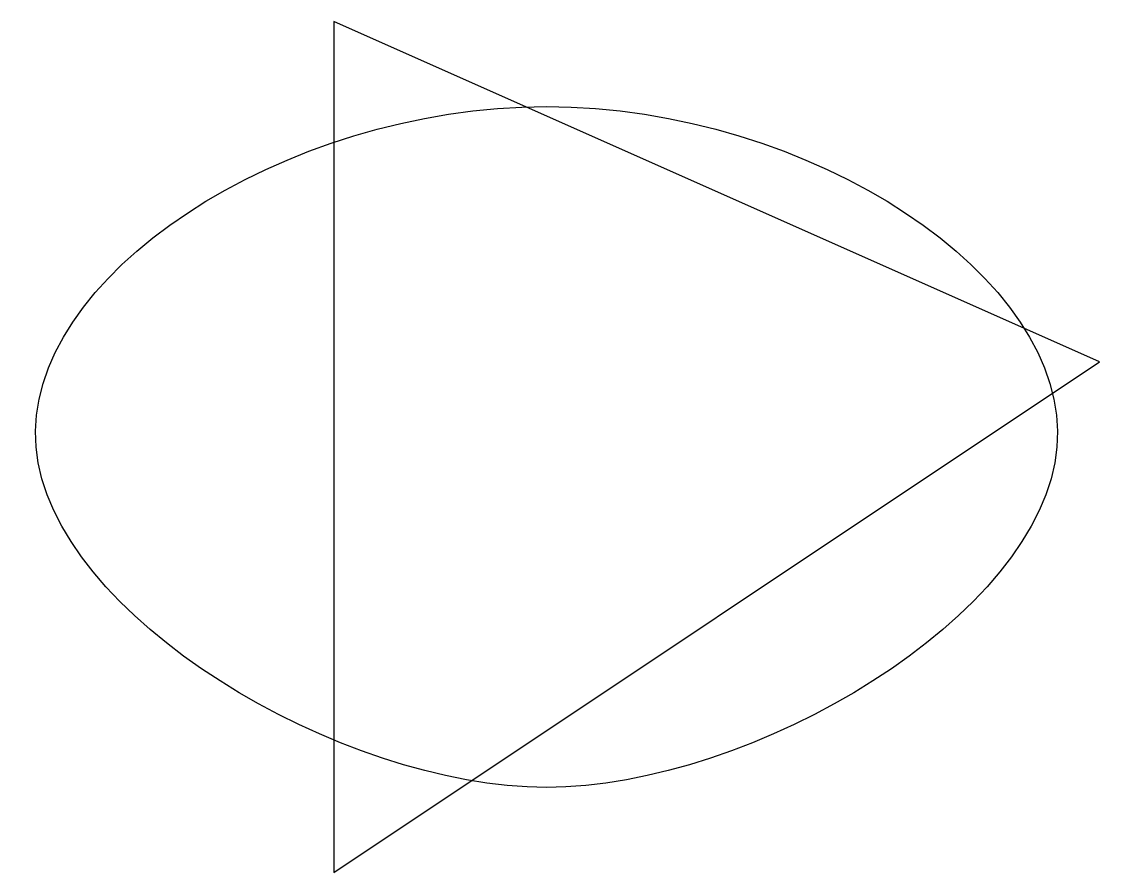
# Model space of a CAD drawing. Header units: millimetres. Extents: x 2.7 to 28, y 0 to 20.
import ezdxf

# ---------------------------------------------------------------- set-up
doc = ezdxf.new("R2010")
doc.units = ezdxf.units.MM
doc.layers.get('0').update_dxf_attribs({"lineweight": 25})

msp = doc.modelspace()

# ---------------------------------------------------------------- linework, layer by layer
at = {"flags": 128}
msp.add_lwpolyline([(10, 0), (28, 12), (10, 20)], close=True, dxfattribs=at)
msp.add_open_spline([(15, 2), (19.807, 2), (33.511, 10), (15, 22), (-3.511, 10), (10.193, 2), (15, 2)], degree=3)

doc.saveas('drawing.dxf')
